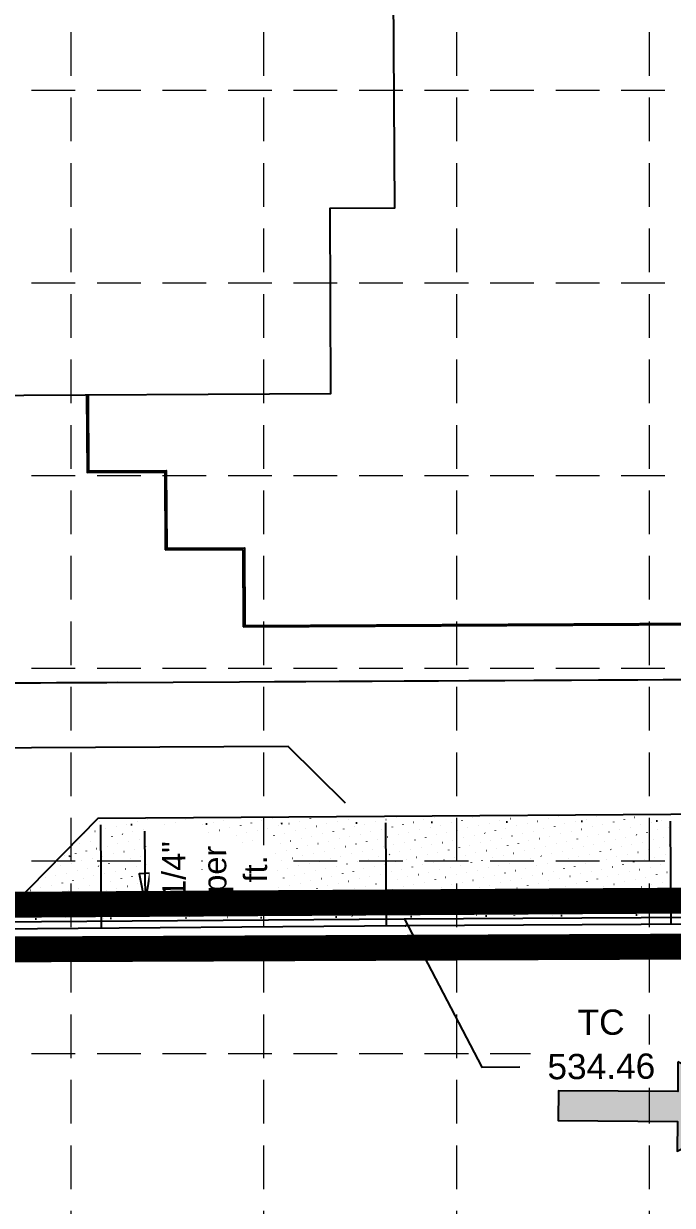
# Model space of a CAD drawing. Header units: feet. Extents: x 6046 to 7000, y 4530 to 5165.
# Drawn here: x 6668.3 to 6718.4, y 4780.6 to 4872 of the extents above; entities that cross this region are included whole.
import ezdxf
from ezdxf.enums import TextEntityAlignment as Align

# ---------------------------------------------------------------- set-up
doc = ezdxf.new("R2010")
doc.units = ezdxf.units.FT
doc.header["$LTSCALE"] = 30
doc.header["$MEASUREMENT"] = 0
for name, pattern in [('DASH', [1, 0.5, -0.5]), ('DOTS', [0.1901, 0.0001, -0.19]), ('HIDDEN', [0.375, 0.25, -0.125]), ('LEADER_LINE', [2, 1, 1])]:
    doc.linetypes.add(name, pattern=pattern)
for name, color, linetype in [('1 FLOW ARROWS', 7, 'Continuous'), ('1 LIMITS OF DISTURBANCE', 1, 'DASH'), ('1STAIR', 1, 'Continuous'), ('20070516_TOPO', 1, 'Continuous'), ('BLDG', 207, 'Continuous'), ('GRID', 254, 'HIDDEN'), ('PROPOSED_CURB', 1, 'Continuous'), ('PROPOSED_SW', 1, 'Continuous'), ('SILT FENCE', 200, 'Continuous'), ('TOPO_MAP', 1, 'Continuous')]:
    doc.layers.add(name, color=color, linetype=linetype)
doc.styles.get("Standard").update_dxf_attribs({"font": 'ARIAL.TTF'})

# ---------------------------------------------------------------- blocks, each defined once
blk = doc.blocks.new('arrow')
blk.add_lwpolyline([(-67.01, -25.36), (-59.33, -25.42), (-59.57, -56.14), (-51.89, -56.2), (-51.65, -25.48), (-43.97, -25.54), (-55.3, -2.41), (-67.01, -25.36)], close=True)
at = {"color": 254}
for points in [[(-43.97, -25.54), (-67.01, -25.36), (-55.3, -2.41), (-67.01, -25.36)], [(-59.57, -56.14), (-51.89, -56.2), (-59.33, -25.42), (-51.65, -25.48)]]:
    blk.add_solid(points, dxfattribs=at)

msp = doc.modelspace()

# ---------------------------------------------------------------- linework, layer by layer
at = {"layer": '1STAIR', "color": 7, "linetype": 'Continuous', "flags": 128}
for points in [[(6673.133, 4843.294), (6673.164, 4837.294), (6679.164, 4837.324), (6679.194, 4831.324)], [(6673.258, 4843.295), (6673.288, 4837.42), (6679.288, 4837.45), (6679.318, 4831.45), (6685.318, 4831.48), (6685.348, 4825.48), (6802.303, 4826.071)], [(6679.194, 4831.324), (6685.194, 4831.355)], [(6685.194, 4831.355), (6685.224, 4825.355)], [(6685.224, 4825.355), (6802.429, 4825.946)], [(6675.553, 4821.049), (6623.284, 4820.785)], [(6727.692, 4821.312), (6687.638, 4821.11)], [(6693.136, 4811.726), (6688.702, 4816.115), (6609.337, 4815.714)]]:
    msp.add_lwpolyline(points, dxfattribs=at)
at = {"layer": '20070516_TOPO', "color": 7, "linetype": 'Continuous'}
for p, q in [((6776.803, 4803.195), (6697.695, 4802.777)), ((6697.695, 4802.777), (6636.837, 4802.322)), ((6697.754, 4802.264), (6636.862, 4801.769)), ((6776.947, 4802.679), (6697.754, 4802.264))]:
    msp.add_line(p, q, dxfattribs=at)
for p in [(6697.695, 4802.777), (6697.754, 4802.264)]:
    msp.add_point(p, dxfattribs=at)
at = {"layer": 'BLDG', "color": 7, "linetype": 'Continuous', "flags": 128}
msp.add_lwpolyline([(6555.759, 4842.535), (6566.925, 4842.591), (6596.591, 4842.741), (6596.584, 4844.241), (6619.375, 4844.356), (6619.383, 4842.856), (6631.883, 4842.919), (6631.874, 4844.586), (6663.499, 4844.745), (6663.506, 4843.245), (6692.006, 4843.389), (6691.934, 4857.722), (6696.934, 4857.748), (6696.849, 4874.414), (6665.017, 4874.253), (6656.35, 4874.21), (6656.321, 4880.043), (6505.239, 4879.28)], dxfattribs=at)
at = {"layer": 'GRID', "color": 252, "linetype": 'HIDDEN', "lineweight": 0, "ltscale": 0.45}
for p, q in [((6671.912, 5149.778), (6671.912, 4628.519)), ((6686.803, 5149.778), (6686.803, 4628.519)), ((6701.695, 5149.778), (6701.695, 4628.519)), ((6716.586, 5149.778), (6716.586, 4628.519)), ((6061.371, 4866.844), (6984.628, 4866.844)), ((6061.371, 4851.953), (6984.628, 4851.953)), ((6061.371, 4837.062), (6984.628, 4837.062)), ((6061.371, 4822.171), (6984.628, 4822.171)), ((6061.371, 4807.279), (6984.628, 4807.279)), ((6061.371, 4792.388), (6984.628, 4792.388))]:
    msp.add_line(p, q, dxfattribs=at)
at = {"layer": 'PROPOSED_CURB', "color": 7, "linetype": 'Continuous', "flags": 128}
for points in [[(6895.454, 4804.19), (6869.967, 4803.876), (6861.815, 4811.83), (6773.405, 4811.229), (6765.428, 4803.168), (6748.447, 4803.053), (6740.412, 4811.004), (6673.998, 4810.553), (6666.069, 4802.493), (6652.274, 4802.405), (6644.296, 4810.351), (6605.265, 4810.085), (6600.273, 4815.043), (6579.92, 4814.908), (6567.13, 4801.946)], [(6674.94, 4810.517), (6674.943, 4810.513)], [(6677.869, 4810.484), (6677.872, 4810.48)], [(6680.797, 4810.452), (6680.8, 4810.448)], [(6683.726, 4810.42), (6683.729, 4810.416)], [(6684.544, 4810.603), (6684.547, 4810.599)], [(6687.473, 4810.57), (6687.476, 4810.566)], [(6690.402, 4810.538), (6690.405, 4810.534)], [(6693.33, 4810.506), (6693.333, 4810.502)], [(6694.149, 4810.689), (6694.152, 4810.685)], [(6696.259, 4810.473), (6696.262, 4810.469)], [(6697.077, 4810.656), (6697.08, 4810.652)], [(6699.188, 4810.441), (6699.191, 4810.437)], [(6700.006, 4810.624), (6700.009, 4810.62)], [(6702.116, 4810.408), (6702.119, 4810.405)], [(6702.935, 4810.592), (6702.938, 4810.588)], [(6705.863, 4810.559), (6705.866, 4810.555)], [(6706.682, 4810.742), (6706.685, 4810.738)], [(6708.792, 4810.527), (6708.795, 4810.523)], [(6709.61, 4810.71), (6709.613, 4810.706)], [(6711.721, 4810.494), (6711.724, 4810.491)], [(6712.539, 4810.677), (6712.542, 4810.674)], [(6714.649, 4810.462), (6714.652, 4810.458)], [(6715.468, 4810.645), (6715.471, 4810.641)], [(6716.286, 4810.828), (6716.289, 4810.824)], [(6717.578, 4810.43), (6717.581, 4810.426)], [(6673.777, 4809.569), (6673.78, 4809.565)], [(6674.122, 4810.334), (6674.125, 4810.33)], [(6674.209, 4810.054), (6674.264, 4802.054)], [(6674.595, 4809.752), (6674.599, 4809.748)], [(6675.414, 4809.935), (6675.417, 4809.931)], [(6676.232, 4810.118), (6676.235, 4810.114)], [(6676.706, 4809.537), (6676.709, 4809.533)], [(6677.05, 4810.301), (6677.054, 4810.297)], [(6677.599, 4809.582), (6677.645, 4803.924), (6678.047, 4806.316), (6677.197, 4806.282), (6677.645, 4803.924)], [(6677.524, 4809.72), (6677.527, 4809.716)], [(6678.342, 4809.903), (6678.346, 4809.899)], [(6679.161, 4810.086), (6679.164, 4810.082)], [(6679.634, 4809.504), (6679.638, 4809.501)], [(6679.979, 4810.269), (6679.982, 4810.265)], [(6680.453, 4809.688), (6680.456, 4809.684)], [(6681.271, 4809.871), (6681.274, 4809.867)], [(6682.089, 4810.054), (6682.093, 4810.05)], [(6682.908, 4810.237), (6682.911, 4810.233)], [(6683.381, 4809.655), (6683.385, 4809.651)], [(6684.2, 4809.838), (6684.203, 4809.834)], [(6685.018, 4810.021), (6685.021, 4810.017)], [(6685.836, 4810.204), (6685.839, 4810.2)], [(6686.31, 4809.623), (6686.313, 4809.619)], [(6686.655, 4810.387), (6686.658, 4810.383)], [(6687.128, 4809.806), (6687.132, 4809.802)], [(6687.947, 4809.989), (6687.95, 4809.985)], [(6688.765, 4810.172), (6688.768, 4810.168)], [(6689.239, 4809.59), (6689.242, 4809.587)], [(6689.583, 4810.355), (6689.586, 4810.351)], [(6690.057, 4809.773), (6690.06, 4809.77)], [(6690.875, 4809.956), (6690.879, 4809.953)], [(6691.694, 4810.14), (6691.697, 4810.136)], [(6692.167, 4809.558), (6692.171, 4809.554)], [(6692.512, 4810.323), (6692.515, 4810.319)], [(6692.986, 4809.741), (6692.989, 4809.737)], [(6693.804, 4809.924), (6693.807, 4809.92)], [(6694.622, 4810.107), (6694.625, 4810.103)], [(6695.096, 4809.526), (6695.099, 4809.522)], [(6695.441, 4810.29), (6695.444, 4810.286)], [(6695.914, 4809.709), (6695.918, 4809.705)], [(6696.209, 4810.204), (6696.263, 4802.204)], [(6696.733, 4809.892), (6696.736, 4809.888)], [(6697.551, 4810.075), (6697.554, 4810.071)], [(6698.025, 4809.493), (6698.028, 4809.489)], [(6698.369, 4810.258), (6698.372, 4810.254)], [(6698.843, 4809.676), (6698.846, 4809.673)], [(6699.661, 4809.859), (6699.665, 4809.856)], [(6700.48, 4810.042), (6700.483, 4810.039)], [(6701.298, 4810.225), (6701.301, 4810.222)], [(6701.772, 4809.644), (6701.775, 4809.64)], [(6702.59, 4809.827), (6702.593, 4809.823)], [(6703.408, 4810.01), (6703.411, 4810.006)], [(6704.227, 4810.193), (6704.23, 4810.189)], [(6704.7, 4809.612), (6704.704, 4809.608)], [(6705.045, 4810.376), (6705.048, 4810.372)], [(6705.519, 4809.795), (6705.522, 4809.791)], [(6706.337, 4809.978), (6706.34, 4809.974)], [(6707.155, 4810.161), (6707.158, 4810.157)], [(6707.629, 4809.579), (6707.632, 4809.575)], [(6707.974, 4810.344), (6707.977, 4810.34)], [(6708.447, 4809.762), (6708.451, 4809.758)], [(6709.266, 4809.945), (6709.269, 4809.941)], [(6710.084, 4810.128), (6710.087, 4810.124)], [(6710.558, 4809.547), (6710.561, 4809.543)], [(6710.902, 4810.311), (6710.905, 4810.308)], [(6711.376, 4809.73), (6711.379, 4809.726)], [(6712.194, 4809.913), (6712.197, 4809.909)], [(6713.013, 4810.096), (6713.016, 4810.092)], [(6713.486, 4809.515), (6713.49, 4809.511)], [(6713.831, 4810.279), (6713.834, 4810.275)], [(6714.305, 4809.698), (6714.308, 4809.694)], [(6715.123, 4809.881), (6715.126, 4809.877)], [(6715.941, 4810.064), (6715.944, 4810.06)], [(6716.76, 4810.247), (6716.763, 4810.243)], [(6717.233, 4809.665), (6717.237, 4809.661)], [(6718.052, 4809.848), (6718.055, 4809.844)], [(6718.208, 4810.353), (6718.263, 4802.353)], [(6672.614, 4808.622), (6672.617, 4808.618)], [(6672.959, 4809.386), (6672.962, 4809.382)], [(6673.433, 4808.805), (6673.436, 4808.801)], [(6674.251, 4808.988), (6674.254, 4808.984)], [(6675.069, 4809.171), (6675.072, 4809.167)], [(6675.543, 4808.589), (6675.546, 4808.585)], [(6675.887, 4809.354), (6675.891, 4809.35)], [(6676.361, 4808.772), (6676.364, 4808.769)], [(6677.18, 4808.955), (6677.183, 4808.952)], [(6677.998, 4809.138), (6678.001, 4809.135)], [(6678.816, 4809.321), (6678.819, 4809.318)], [(6679.29, 4808.74), (6679.293, 4808.736)], [(6680.108, 4808.923), (6680.111, 4808.919)], [(6680.926, 4809.106), (6680.93, 4809.102)], [(6681.745, 4809.289), (6681.748, 4809.285)], [(6682.219, 4808.708), (6682.222, 4808.704)], [(6682.563, 4809.472), (6682.566, 4809.468)], [(6683.037, 4808.891), (6683.04, 4808.887)], [(6683.855, 4809.074), (6683.858, 4809.07)], [(6684.673, 4809.257), (6684.677, 4809.253)], [(6685.147, 4808.675), (6685.15, 4808.671)], [(6685.492, 4809.44), (6685.495, 4809.436)], [(6685.966, 4808.858), (6685.969, 4808.854)], [(6686.784, 4809.041), (6686.787, 4809.037)], [(6687.602, 4809.224), (6687.605, 4809.221)], [(6688.076, 4808.643), (6688.079, 4808.639)], [(6688.42, 4809.407), (6688.424, 4809.404)], [(6688.894, 4808.826), (6688.897, 4808.822)], [(6689.712, 4809.009), (6689.716, 4809.005)], [(6690.531, 4809.192), (6690.534, 4809.188)], [(6691.005, 4808.611), (6691.008, 4808.607)], [(6691.349, 4809.375), (6691.352, 4809.371)], [(6691.823, 4808.794), (6691.826, 4808.79)], [(6692.641, 4808.977), (6692.644, 4808.973)], [(6693.459, 4809.16), (6693.463, 4809.156)], [(6693.933, 4808.578), (6693.936, 4808.574)], [(6694.278, 4809.343), (6694.281, 4809.339)], [(6694.752, 4808.761), (6694.755, 4808.757)], [(6695.57, 4808.944), (6695.573, 4808.94)], [(6696.388, 4809.127), (6696.391, 4809.123)], [(6697.206, 4809.31), (6697.21, 4809.306)], [(6697.68, 4808.729), (6697.683, 4808.725)], [(6698.498, 4808.912), (6698.502, 4808.908)], [(6699.317, 4809.095), (6699.32, 4809.091)], [(6700.135, 4809.278), (6700.138, 4809.274)], [(6700.609, 4808.697), (6700.612, 4808.693)], [(6700.953, 4809.461), (6700.957, 4809.457)], [(6701.427, 4808.88), (6701.43, 4808.876)], [(6702.245, 4809.063), (6702.249, 4809.059)], [(6703.064, 4809.246), (6703.067, 4809.242)], [(6703.538, 4808.664), (6703.541, 4808.66)], [(6703.882, 4809.429), (6703.885, 4809.425)], [(6704.356, 4808.847), (6704.359, 4808.843)], [(6705.174, 4809.03), (6705.177, 4809.026)], [(6705.992, 4809.213), (6705.996, 4809.209)], [(6706.466, 4808.632), (6706.469, 4808.628)], [(6706.811, 4809.396), (6706.814, 4809.392)], [(6707.284, 4808.815), (6707.288, 4808.811)], [(6708.103, 4808.998), (6708.106, 4808.994)], [(6708.921, 4809.181), (6708.924, 4809.177)], [(6709.395, 4808.599), (6709.398, 4808.596)], [(6709.739, 4809.364), (6709.743, 4809.36)], [(6710.213, 4808.782), (6710.216, 4808.779)], [(6711.031, 4808.966), (6711.035, 4808.962)], [(6711.85, 4809.149), (6711.853, 4809.145)], [(6712.668, 4809.332), (6712.671, 4809.328)], [(6713.142, 4808.75), (6713.145, 4808.746)], [(6713.96, 4808.933), (6713.963, 4808.929)], [(6714.778, 4809.116), (6714.782, 4809.112)], [(6715.597, 4809.299), (6715.6, 4809.295)], [(6716.07, 4808.718), (6716.074, 4808.714)], [(6716.415, 4809.482), (6716.418, 4809.478)], [(6716.889, 4808.901), (6716.892, 4808.897)], [(6717.707, 4809.084), (6717.71, 4809.08)], [(6671.451, 4807.674), (6671.455, 4807.67)], [(6672.27, 4807.857), (6672.273, 4807.853)], [(6673.088, 4808.04), (6673.091, 4808.036)], [(6673.906, 4808.223), (6673.909, 4808.219)], [(6674.725, 4808.406), (6674.728, 4808.402)], [(6675.198, 4807.825), (6675.202, 4807.821)], [(6676.017, 4808.008), (6676.02, 4808.004)], [(6676.835, 4808.191), (6676.838, 4808.187)], [(6677.653, 4808.374), (6677.656, 4808.37)], [(6678.127, 4807.793), (6678.13, 4807.789)], [(6678.472, 4808.557), (6678.475, 4808.553)], [(6678.945, 4807.976), (6678.948, 4807.972)], [(6679.764, 4808.159), (6679.767, 4808.155)], [(6680.582, 4808.342), (6680.585, 4808.338)], [(6681.056, 4807.76), (6681.059, 4807.756)], [(6681.4, 4808.525), (6681.403, 4808.521)], [(6681.874, 4807.943), (6681.877, 4807.939)], [(6682.692, 4808.126), (6682.695, 4808.122)], [(6683.511, 4808.309), (6683.514, 4808.305)], [(6683.984, 4807.728), (6683.987, 4807.724)], [(6684.329, 4808.492), (6684.332, 4808.488)], [(6684.803, 4807.911), (6684.806, 4807.907)], [(6685.621, 4808.094), (6685.624, 4808.09)], [(6686.439, 4808.277), (6686.442, 4808.273)], [(6686.913, 4807.695), (6686.916, 4807.692)], [(6687.258, 4808.46), (6687.261, 4808.456)], [(6687.731, 4807.878), (6687.734, 4807.875)], [(6688.55, 4808.062), (6688.553, 4808.058)], [(6689.368, 4808.245), (6689.371, 4808.241)], [(6689.842, 4807.663), (6689.845, 4807.659)], [(6690.186, 4808.428), (6690.189, 4808.424)], [(6690.66, 4807.846), (6690.663, 4807.842)], [(6691.478, 4808.029), (6691.481, 4808.025)], [(6692.297, 4808.212), (6692.3, 4808.208)], [(6693.115, 4808.395), (6693.118, 4808.391)], [(6693.589, 4807.814), (6693.592, 4807.81)], [(6694.407, 4807.997), (6694.41, 4807.993)], [(6695.225, 4808.18), (6695.228, 4808.176)], [(6696.044, 4808.363), (6696.047, 4808.359)], [(6696.517, 4807.781), (6696.52, 4807.778)], [(6696.862, 4808.546), (6696.865, 4808.542)], [(6697.336, 4807.964), (6697.339, 4807.961)], [(6698.154, 4808.147), (6698.157, 4808.144)], [(6698.972, 4808.33), (6698.975, 4808.327)], [(6699.446, 4807.749), (6699.449, 4807.745)], [(6699.791, 4808.514), (6699.794, 4808.51)], [(6700.264, 4807.932), (6700.267, 4807.928)], [(6701.083, 4808.115), (6701.086, 4808.111)], [(6701.901, 4808.298), (6701.904, 4808.294)], [(6702.375, 4807.717), (6702.378, 4807.713)], [(6702.719, 4808.481), (6702.722, 4808.477)], [(6703.193, 4807.9), (6703.196, 4807.896)], [(6704.011, 4808.083), (6704.014, 4808.079)], [(6704.83, 4808.266), (6704.833, 4808.262)], [(6705.303, 4807.684), (6705.306, 4807.68)], [(6705.648, 4808.449), (6705.651, 4808.445)], [(6706.122, 4807.867), (6706.125, 4807.863)], [(6706.94, 4808.05), (6706.943, 4808.047)], [(6707.758, 4808.233), (6707.761, 4808.23)], [(6708.577, 4808.416), (6708.58, 4808.413)], [(6709.05, 4807.835), (6709.053, 4807.831)], [(6709.869, 4808.018), (6709.872, 4808.014)], [(6710.687, 4808.201), (6710.69, 4808.197)], [(6711.505, 4808.384), (6711.508, 4808.38)], [(6711.979, 4807.803), (6711.982, 4807.799)], [(6712.324, 4808.567), (6712.327, 4808.563)], [(6712.797, 4807.986), (6712.8, 4807.982)], [(6713.616, 4808.169), (6713.619, 4808.165)], [(6714.434, 4808.352), (6714.437, 4808.348)], [(6714.908, 4807.77), (6714.911, 4807.766)], [(6715.252, 4808.535), (6715.255, 4808.531)], [(6715.726, 4807.953), (6715.729, 4807.949)], [(6716.544, 4808.136), (6716.547, 4808.132)], [(6717.363, 4808.319), (6717.366, 4808.315)], [(6717.836, 4807.738), (6717.839, 4807.734)], [(6718.181, 4808.502), (6718.184, 4808.498)], [(6671.107, 4806.91), (6671.11, 4806.906)], [(6671.925, 4807.093), (6671.928, 4807.089)], [(6672.743, 4807.276), (6672.747, 4807.272)], [(6673.562, 4807.459), (6673.565, 4807.455)], [(6674.035, 4806.877), (6674.039, 4806.874)], [(6674.38, 4807.642), (6674.383, 4807.638)], [(6674.854, 4807.06), (6674.857, 4807.057)], [(6675.672, 4807.243), (6675.675, 4807.24)], [(6676.49, 4807.426), (6676.494, 4807.423)], [(6676.964, 4806.845), (6676.967, 4806.841)], [(6677.309, 4807.61), (6677.312, 4807.606)], [(6677.782, 4807.028), (6677.786, 4807.024)], [(6678.601, 4807.211), (6678.604, 4807.207)], [(6679.419, 4807.394), (6679.422, 4807.39)], [(6679.893, 4806.813), (6679.896, 4806.809)], [(6680.237, 4807.577), (6680.241, 4807.573)], [(6680.711, 4806.996), (6680.714, 4806.992)], [(6681.529, 4807.179), (6681.533, 4807.175)], [(6682.348, 4807.362), (6682.351, 4807.358)], [(6682.821, 4806.78), (6682.825, 4806.776)], [(6683.166, 4807.545), (6683.169, 4807.541)], [(6683.64, 4806.963), (6683.643, 4806.959)], [(6684.458, 4807.146), (6684.461, 4807.143)], [(6685.276, 4807.329), (6685.28, 4807.326)], [(6685.75, 4806.748), (6685.753, 4806.744)], [(6686.095, 4807.512), (6686.098, 4807.509)], [(6686.568, 4806.931), (6686.572, 4806.927)], [(6687.387, 4807.114), (6687.39, 4807.11)], [(6688.205, 4807.297), (6688.208, 4807.293)], [(6689.023, 4807.48), (6689.027, 4807.476)], [(6689.497, 4806.899), (6689.5, 4806.895)], [(6690.315, 4807.082), (6690.319, 4807.078)], [(6691.134, 4807.265), (6691.137, 4807.261)], [(6691.952, 4807.448), (6691.955, 4807.444)], [(6692.426, 4806.866), (6692.429, 4806.862)], [(6692.77, 4807.631), (6692.773, 4807.627)], [(6693.244, 4807.049), (6693.247, 4807.045)], [(6694.062, 4807.232), (6694.066, 4807.228)], [(6694.881, 4807.415), (6694.884, 4807.411)], [(6695.354, 4806.834), (6695.358, 4806.83)], [(6695.699, 4807.598), (6695.702, 4807.595)], [(6696.173, 4807.017), (6696.176, 4807.013)], [(6696.991, 4807.2), (6696.994, 4807.196)], [(6697.809, 4807.383), (6697.813, 4807.379)], [(6698.283, 4806.802), (6698.286, 4806.798)], [(6698.628, 4807.566), (6698.631, 4807.562)], [(6699.101, 4806.985), (6699.105, 4806.981)], [(6699.92, 4807.168), (6699.923, 4807.164)], [(6700.738, 4807.351), (6700.741, 4807.347)], [(6701.212, 4806.769), (6701.215, 4806.765)], [(6701.556, 4807.534), (6701.559, 4807.53)], [(6702.03, 4806.952), (6702.033, 4806.948)], [(6702.848, 4807.135), (6702.852, 4807.131)], [(6703.667, 4807.318), (6703.67, 4807.314)], [(6704.485, 4807.501), (6704.488, 4807.497)], [(6704.959, 4806.92), (6704.962, 4806.916)], [(6705.777, 4807.103), (6705.78, 4807.099)], [(6706.595, 4807.286), (6706.599, 4807.282)], [(6707.414, 4807.469), (6707.417, 4807.465)], [(6707.887, 4806.888), (6707.891, 4806.884)], [(6708.232, 4807.652), (6708.235, 4807.648)], [(6708.706, 4807.071), (6708.709, 4807.067)], [(6709.524, 4807.254), (6709.527, 4807.25)], [(6710.342, 4807.437), (6710.345, 4807.433)], [(6710.816, 4806.855), (6710.819, 4806.851)], [(6711.161, 4807.62), (6711.164, 4807.616)], [(6711.634, 4807.038), (6711.638, 4807.034)], [(6712.453, 4807.221), (6712.456, 4807.217)], [(6713.271, 4807.404), (6713.274, 4807.4)], [(6713.745, 4806.823), (6713.748, 4806.819)], [(6714.089, 4807.587), (6714.092, 4807.583)], [(6714.563, 4807.006), (6714.566, 4807.002)], [(6715.381, 4807.189), (6715.385, 4807.185)], [(6716.2, 4807.372), (6716.203, 4807.368)], [(6716.673, 4806.79), (6716.677, 4806.787)], [(6717.018, 4807.555), (6717.021, 4807.551)], [(6717.492, 4806.973), (6717.495, 4806.97)], [(6718.31, 4807.156), (6718.313, 4807.153)], [(6669.944, 4805.962), (6669.947, 4805.958)], [(6670.288, 4806.727), (6670.292, 4806.723)], [(6670.762, 4806.145), (6670.765, 4806.141)], [(6671.581, 4806.328), (6671.584, 4806.324)], [(6672.399, 4806.511), (6672.402, 4806.507)], [(6672.873, 4805.93), (6672.876, 4805.926)], [(6673.217, 4806.694), (6673.22, 4806.691)], [(6673.691, 4806.113), (6673.694, 4806.109)], [(6674.509, 4806.296), (6674.512, 4806.292)], [(6675.328, 4806.479), (6675.331, 4806.475)], [(6675.801, 4805.898), (6675.804, 4805.894)], [(6676.146, 4806.662), (6676.149, 4806.658)], [(6676.62, 4806.081), (6676.623, 4806.077)], [(6677.438, 4806.264), (6677.441, 4806.26)], [(6678.256, 4806.447), (6678.259, 4806.443)], [(6678.73, 4805.865), (6678.733, 4805.861)], [(6679.074, 4806.63), (6679.078, 4806.626)], [(6679.548, 4806.048), (6679.551, 4806.044)], [(6680.367, 4806.231), (6680.37, 4806.227)], [(6681.185, 4806.414), (6681.188, 4806.41)], [(6681.659, 4805.833), (6681.662, 4805.829)], [(6682.003, 4806.597), (6682.006, 4806.593)], [(6682.477, 4806.016), (6682.48, 4806.012)], [(6683.295, 4806.199), (6683.298, 4806.195)], [(6684.114, 4806.382), (6684.117, 4806.378)], [(6684.932, 4806.565), (6684.935, 4806.561)], [(6685.406, 4805.984), (6685.409, 4805.98)], [(6686.224, 4806.167), (6686.227, 4806.163)], [(6687.042, 4806.35), (6687.045, 4806.346)], [(6687.86, 4806.533), (6687.864, 4806.529)], [(6688.334, 4805.951), (6688.337, 4805.947)], [(6688.679, 4806.716), (6688.682, 4806.712)], [(6689.153, 4806.134), (6689.156, 4806.13)], [(6689.971, 4806.317), (6689.974, 4806.313)], [(6690.789, 4806.5), (6690.792, 4806.496)], [(6691.263, 4805.919), (6691.266, 4805.915)], [(6691.607, 4806.683), (6691.611, 4806.679)], [(6692.081, 4806.102), (6692.084, 4806.098)], [(6692.9, 4806.285), (6692.903, 4806.281)], [(6693.718, 4806.468), (6693.721, 4806.464)], [(6694.192, 4805.886), (6694.195, 4805.883)], [(6694.536, 4806.651), (6694.539, 4806.647)], [(6695.01, 4806.069), (6695.013, 4806.066)], [(6695.828, 4806.252), (6695.831, 4806.249)], [(6696.646, 4806.436), (6696.65, 4806.432)], [(6697.12, 4805.854), (6697.123, 4805.85)], [(6697.465, 4806.619), (6697.468, 4806.615)], [(6697.939, 4806.037), (6697.942, 4806.033)], [(6698.757, 4806.22), (6698.76, 4806.216)], [(6699.575, 4806.403), (6699.578, 4806.399)], [(6700.393, 4806.586), (6700.397, 4806.582)], [(6700.867, 4806.005), (6700.87, 4806.001)], [(6701.686, 4806.188), (6701.689, 4806.184)], [(6702.504, 4806.371), (6702.507, 4806.367)], [(6703.322, 4806.554), (6703.325, 4806.55)], [(6703.796, 4805.972), (6703.799, 4805.969)], [(6704.14, 4806.737), (6704.144, 4806.733)], [(6704.614, 4806.155), (6704.617, 4806.152)], [(6705.432, 4806.338), (6705.436, 4806.335)], [(6706.251, 4806.521), (6706.254, 4806.518)], [(6706.725, 4805.94), (6706.728, 4805.936)], [(6707.069, 4806.704), (6707.072, 4806.701)], [(6707.543, 4806.123), (6707.546, 4806.119)], [(6708.361, 4806.306), (6708.364, 4806.302)], [(6709.179, 4806.489), (6709.183, 4806.485)], [(6709.653, 4805.908), (6709.656, 4805.904)], [(6709.998, 4806.672), (6710.001, 4806.668)], [(6710.471, 4806.091), (6710.475, 4806.087)], [(6711.29, 4806.274), (6711.293, 4806.27)], [(6712.108, 4806.457), (6712.111, 4806.453)], [(6712.582, 4805.875), (6712.585, 4805.871)], [(6712.926, 4806.64), (6712.93, 4806.636)], [(6713.4, 4806.058), (6713.403, 4806.054)], [(6714.218, 4806.241), (6714.222, 4806.237)], [(6715.037, 4806.424), (6715.04, 4806.42)], [(6715.511, 4805.843), (6715.514, 4805.839)], [(6715.855, 4806.607), (6715.858, 4806.604)], [(6716.329, 4806.026), (6716.332, 4806.022)], [(6717.147, 4806.209), (6717.15, 4806.205)], [(6717.965, 4806.392), (6717.969, 4806.388)], [(6668.781, 4805.015), (6668.784, 4805.011)], [(6669.599, 4805.198), (6669.603, 4805.194)], [(6670.418, 4805.381), (6670.421, 4805.377)], [(6671.236, 4805.564), (6671.239, 4805.56)], [(6671.71, 4804.982), (6671.713, 4804.979)], [(6672.054, 4805.747), (6672.057, 4805.743)], [(6672.528, 4805.165), (6672.531, 4805.162)], [(6673.346, 4805.348), (6673.35, 4805.345)], [(6674.165, 4805.532), (6674.168, 4805.528)], [(6674.638, 4804.95), (6674.642, 4804.946)], [(6674.983, 4805.715), (6674.986, 4805.711)], [(6675.457, 4805.133), (6675.46, 4805.129)], [(6676.275, 4805.316), (6676.278, 4805.312)], [(6677.093, 4805.499), (6677.096, 4805.495)], [(6677.912, 4805.682), (6677.915, 4805.678)], [(6678.385, 4805.101), (6678.389, 4805.097)], [(6679.204, 4805.284), (6679.207, 4805.28)], [(6680.022, 4805.467), (6680.025, 4805.463)], [(6680.84, 4805.65), (6680.843, 4805.646)], [(6681.314, 4805.068), (6681.317, 4805.065)], [(6682.132, 4805.251), (6682.135, 4805.248)], [(6682.951, 4805.434), (6682.954, 4805.431)], [(6683.769, 4805.617), (6683.772, 4805.614)], [(6684.243, 4805.036), (6684.246, 4805.032)], [(6684.587, 4805.8), (6684.59, 4805.797)], [(6685.061, 4805.219), (6685.064, 4805.215)], [(6685.879, 4805.402), (6685.882, 4805.398)], [(6686.698, 4805.585), (6686.701, 4805.581)], [(6687.171, 4805.004), (6687.175, 4805)], [(6687.516, 4805.768), (6687.519, 4805.764)], [(6687.99, 4805.187), (6687.993, 4805.183)], [(6688.808, 4805.37), (6688.811, 4805.366)], [(6689.626, 4805.553), (6689.629, 4805.549)], [(6690.1, 4804.971), (6690.103, 4804.967)], [(6690.445, 4805.736), (6690.448, 4805.732)], [(6690.918, 4805.154), (6690.921, 4805.15)], [(6691.737, 4805.337), (6691.74, 4805.333)], [(6692.555, 4805.52), (6692.558, 4805.517)], [(6693.029, 4804.939), (6693.032, 4804.935)], [(6693.373, 4805.703), (6693.376, 4805.7)], [(6693.847, 4805.122), (6693.85, 4805.118)], [(6694.665, 4805.305), (6694.668, 4805.301)], [(6695.484, 4805.488), (6695.487, 4805.484)], [(6696.302, 4805.671), (6696.305, 4805.667)], [(6696.776, 4805.09), (6696.779, 4805.086)], [(6697.594, 4805.273), (6697.597, 4805.269)], [(6698.412, 4805.456), (6698.415, 4805.452)], [(6699.231, 4805.639), (6699.234, 4805.635)], [(6699.704, 4805.057), (6699.707, 4805.053)], [(6700.049, 4805.822), (6700.052, 4805.818)], [(6700.523, 4805.24), (6700.526, 4805.236)], [(6701.341, 4805.423), (6701.344, 4805.419)], [(6702.159, 4805.606), (6702.162, 4805.602)], [(6702.633, 4805.025), (6702.636, 4805.021)], [(6702.978, 4805.789), (6702.981, 4805.785)], [(6703.451, 4805.208), (6703.454, 4805.204)], [(6704.27, 4805.391), (6704.273, 4805.387)], [(6705.088, 4805.574), (6705.091, 4805.57)], [(6705.562, 4804.993), (6705.565, 4804.989)], [(6705.906, 4805.757), (6705.909, 4805.753)], [(6706.38, 4805.176), (6706.383, 4805.172)], [(6707.198, 4805.359), (6707.201, 4805.355)], [(6708.017, 4805.542), (6708.02, 4805.538)], [(6708.49, 4804.96), (6708.493, 4804.956)], [(6708.835, 4805.725), (6708.838, 4805.721)], [(6709.309, 4805.143), (6709.312, 4805.139)], [(6710.127, 4805.326), (6710.13, 4805.322)], [(6710.945, 4805.509), (6710.948, 4805.505)], [(6711.419, 4804.928), (6711.422, 4804.924)], [(6711.764, 4805.692), (6711.767, 4805.688)], [(6712.237, 4805.111), (6712.24, 4805.107)], [(6713.056, 4805.294), (6713.059, 4805.29)], [(6713.874, 4805.477), (6713.877, 4805.473)], [(6714.692, 4805.66), (6714.695, 4805.656)], [(6715.166, 4805.078), (6715.169, 4805.075)], [(6715.984, 4805.262), (6715.987, 4805.258)], [(6716.803, 4805.445), (6716.806, 4805.441)], [(6717.621, 4805.628), (6717.624, 4805.624)], [(6718.095, 4805.046), (6718.098, 4805.042)], [(6668.436, 4804.25), (6668.44, 4804.246)], [(6669.255, 4804.433), (6669.258, 4804.429)], [(6670.073, 4804.616), (6670.076, 4804.613)], [(6670.547, 4804.035), (6670.55, 4804.031)], [(6670.891, 4804.799), (6670.895, 4804.796)], [(6671.365, 4804.218), (6671.368, 4804.214)], [(6672.183, 4804.401), (6672.187, 4804.397)], [(6673.002, 4804.584), (6673.005, 4804.58)], [(6673.82, 4804.767), (6673.823, 4804.763)], [(6674.294, 4804.186), (6674.297, 4804.182)], [(6675.112, 4804.369), (6675.115, 4804.365)], [(6675.93, 4804.552), (6675.934, 4804.548)], [(6676.749, 4804.735), (6676.752, 4804.731)], [(6677.222, 4804.153), (6677.226, 4804.149)], [(6677.567, 4804.918), (6677.57, 4804.914)], [(6678.041, 4804.336), (6678.044, 4804.332)], [(6678.859, 4804.519), (6678.862, 4804.515)], [(6679.677, 4804.702), (6679.681, 4804.698)], [(6680.151, 4804.121), (6680.154, 4804.117)], [(6680.496, 4804.885), (6680.499, 4804.881)], [(6680.969, 4804.304), (6680.973, 4804.3)], [(6681.788, 4804.487), (6681.791, 4804.483)], [(6682.606, 4804.67), (6682.609, 4804.666)], [(6683.08, 4804.089), (6683.083, 4804.085)], [(6683.424, 4804.853), (6683.428, 4804.849)], [(6683.898, 4804.272), (6683.901, 4804.268)], [(6684.716, 4804.455), (6684.72, 4804.451)], [(6685.535, 4804.638), (6685.538, 4804.634)], [(6686.008, 4804.056), (6686.012, 4804.052)], [(6686.353, 4804.821), (6686.356, 4804.817)], [(6686.827, 4804.239), (6686.83, 4804.235)], [(6687.645, 4804.422), (6687.648, 4804.418)], [(6688.463, 4804.605), (6688.467, 4804.601)], [(6688.937, 4804.024), (6688.94, 4804.02)], [(6689.282, 4804.788), (6689.285, 4804.784)], [(6689.755, 4804.207), (6689.759, 4804.203)], [(6690.574, 4804.39), (6690.577, 4804.386)], [(6691.392, 4804.573), (6691.395, 4804.569)], [(6692.21, 4804.756), (6692.214, 4804.752)], [(6692.684, 4804.174), (6692.687, 4804.171)], [(6693.502, 4804.358), (6693.506, 4804.354)], [(6694.321, 4804.541), (6694.324, 4804.537)], [(6695.139, 4804.724), (6695.142, 4804.72)], [(6695.613, 4804.142), (6695.616, 4804.138)], [(6695.957, 4804.907), (6695.961, 4804.903)], [(6696.431, 4804.325), (6696.434, 4804.321)], [(6697.249, 4804.508), (6697.253, 4804.504)], [(6698.068, 4804.691), (6698.071, 4804.687)], [(6698.541, 4804.11), (6698.545, 4804.106)], [(6698.886, 4804.874), (6698.889, 4804.87)], [(6699.36, 4804.293), (6699.363, 4804.289)], [(6700.178, 4804.476), (6700.181, 4804.472)], [(6700.996, 4804.659), (6701, 4804.655)], [(6701.47, 4804.077), (6701.473, 4804.074)], [(6701.815, 4804.842), (6701.818, 4804.838)], [(6702.288, 4804.26), (6702.292, 4804.257)], [(6703.107, 4804.443), (6703.11, 4804.44)], [(6703.925, 4804.626), (6703.928, 4804.623)], [(6704.399, 4804.045), (6704.402, 4804.041)], [(6704.743, 4804.81), (6704.747, 4804.806)], [(6705.217, 4804.228), (6705.22, 4804.224)], [(6706.035, 4804.411), (6706.039, 4804.407)], [(6706.854, 4804.594), (6706.857, 4804.59)], [(6707.327, 4804.013), (6707.331, 4804.009)], [(6707.672, 4804.777), (6707.675, 4804.773)], [(6708.146, 4804.196), (6708.149, 4804.192)], [(6708.964, 4804.379), (6708.967, 4804.375)], [(6709.782, 4804.562), (6709.786, 4804.558)], [(6710.601, 4804.745), (6710.604, 4804.741)], [(6711.074, 4804.163), (6711.078, 4804.159)], [(6711.893, 4804.346), (6711.896, 4804.342)], [(6712.711, 4804.529), (6712.714, 4804.526)], [(6713.529, 4804.712), (6713.533, 4804.709)], [(6714.003, 4804.131), (6714.006, 4804.127)], [(6714.348, 4804.895), (6714.351, 4804.892)], [(6714.821, 4804.314), (6714.825, 4804.31)], [(6715.64, 4804.497), (6715.643, 4804.493)], [(6716.458, 4804.68), (6716.461, 4804.676)], [(6716.932, 4804.099), (6716.935, 4804.095)], [(6717.276, 4804.863), (6717.279, 4804.859)], [(6717.75, 4804.282), (6717.753, 4804.278)], [(6668.91, 4803.669), (6668.913, 4803.665)], [(6669.729, 4803.852), (6669.732, 4803.848)], [(6670.202, 4803.271), (6670.205, 4803.267)], [(6671.021, 4803.454), (6671.024, 4803.45)], [(6671.839, 4803.637), (6671.842, 4803.633)], [(6672.657, 4803.82), (6672.66, 4803.816)], [(6673.131, 4803.238), (6673.134, 4803.234)], [(6673.476, 4804.003), (6673.479, 4803.999)], [(6673.949, 4803.421), (6673.952, 4803.417)], [(6674.768, 4803.604), (6674.771, 4803.6)], [(6675.586, 4803.787), (6675.589, 4803.783)], [(6676.06, 4803.206), (6676.063, 4803.202)], [(6676.404, 4803.97), (6676.407, 4803.966)], [(6676.878, 4803.389), (6676.881, 4803.385)], [(6677.696, 4803.572), (6677.699, 4803.568)], [(6678.515, 4803.755), (6678.518, 4803.751)], [(6678.988, 4803.173), (6678.991, 4803.17)], [(6679.333, 4803.938), (6679.336, 4803.934)], [(6679.807, 4803.356), (6679.81, 4803.353)], [(6680.625, 4803.539), (6680.628, 4803.536)], [(6681.443, 4803.722), (6681.446, 4803.719)], [(6681.917, 4803.141), (6681.92, 4803.137)], [(6682.262, 4803.906), (6682.265, 4803.902)], [(6682.735, 4803.324), (6682.738, 4803.32)], [(6683.554, 4803.507), (6683.557, 4803.503)], [(6684.372, 4803.69), (6684.375, 4803.686)], [(6684.846, 4803.109), (6684.849, 4803.105)], [(6685.19, 4803.873), (6685.193, 4803.869)], [(6685.664, 4803.292), (6685.667, 4803.288)], [(6686.482, 4803.475), (6686.485, 4803.471)], [(6687.301, 4803.658), (6687.304, 4803.654)], [(6688.119, 4803.841), (6688.122, 4803.837)], [(6688.593, 4803.259), (6688.596, 4803.255)], [(6689.411, 4803.442), (6689.414, 4803.439)], [(6690.229, 4803.625), (6690.232, 4803.622)], [(6691.048, 4803.808), (6691.051, 4803.805)], [(6691.521, 4803.227), (6691.524, 4803.223)], [(6691.866, 4803.991), (6691.869, 4803.988)], [(6692.34, 4803.41), (6692.343, 4803.406)], [(6693.158, 4803.593), (6693.161, 4803.589)], [(6693.976, 4803.776), (6693.979, 4803.772)], [(6694.45, 4803.195), (6694.453, 4803.191)], [(6694.794, 4803.959), (6694.798, 4803.955)], [(6695.268, 4803.378), (6695.271, 4803.374)], [(6696.087, 4803.561), (6696.09, 4803.557)], [(6696.905, 4803.744), (6696.908, 4803.74)], [(6697.379, 4803.162), (6697.382, 4803.158)], [(6697.723, 4803.927), (6697.726, 4803.923)], [(6698.197, 4803.345), (6698.2, 4803.341)], [(6699.015, 4803.528), (6699.018, 4803.524)], [(6699.834, 4803.711), (6699.837, 4803.707)], [(6700.307, 4803.13), (6700.31, 4803.126)], [(6700.652, 4803.894), (6700.655, 4803.891)], [(6701.126, 4803.313), (6701.129, 4803.309)], [(6701.944, 4803.496), (6701.947, 4803.492)], [(6702.762, 4803.679), (6702.765, 4803.675)], [(6703.236, 4803.098), (6703.239, 4803.094)], [(6703.58, 4803.862), (6703.584, 4803.858)], [(6704.054, 4803.281), (6704.057, 4803.277)], [(6704.873, 4803.464), (6704.876, 4803.46)], [(6705.691, 4803.647), (6705.694, 4803.643)], [(6706.509, 4803.83), (6706.512, 4803.826)], [(6706.983, 4803.248), (6706.986, 4803.244)], [(6707.801, 4803.431), (6707.804, 4803.427)], [(6708.619, 4803.614), (6708.623, 4803.61)], [(6709.438, 4803.797), (6709.441, 4803.793)], [(6709.912, 4803.216), (6709.915, 4803.212)], [(6710.256, 4803.98), (6710.259, 4803.976)], [(6710.73, 4803.399), (6710.733, 4803.395)], [(6711.548, 4803.582), (6711.551, 4803.578)], [(6712.366, 4803.765), (6712.37, 4803.761)], [(6712.84, 4803.184), (6712.843, 4803.18)], [(6713.185, 4803.948), (6713.188, 4803.944)], [(6713.659, 4803.367), (6713.662, 4803.363)], [(6714.477, 4803.55), (6714.48, 4803.546)], [(6715.295, 4803.733), (6715.298, 4803.729)], [(6715.769, 4803.151), (6715.772, 4803.147)], [(6716.113, 4803.916), (6716.117, 4803.912)], [(6716.587, 4803.334), (6716.59, 4803.33)], [(6717.405, 4803.517), (6717.409, 4803.513)], [(6718.224, 4803.7), (6718.227, 4803.696)], [(6668.566, 4802.904), (6668.569, 4802.901)], [(6669.384, 4803.087), (6669.387, 4803.084)], [(6671.494, 4802.872), (6671.498, 4802.868)], [(6672.313, 4803.055), (6672.316, 4803.051)], [(6674.423, 4802.84), (6674.426, 4802.836)], [(6675.241, 4803.023), (6675.244, 4803.019)], [(6678.17, 4802.99), (6678.173, 4802.987)], [(6681.099, 4802.958), (6681.102, 4802.954)], [(6684.027, 4802.926), (6684.03, 4802.922)], [(6686.956, 4802.893), (6686.959, 4802.889)], [(6687.774, 4803.076), (6687.777, 4803.072)], [(6690.703, 4803.044), (6690.706, 4803.04)], [(6693.632, 4803.012), (6693.635, 4803.008)], [(6696.56, 4802.979), (6696.563, 4802.975)], [(6706.165, 4803.065), (6706.168, 4803.061)], [(6709.093, 4803.033), (6709.096, 4803.029)]]:
    msp.add_lwpolyline(points, dxfattribs=at)
at = {"layer": 'PROPOSED_CURB', "color": 7, "linetype": 'DOTS', "flags": 128}
for points in [[(6869.766, 4803.374), (6861.613, 4811.328), (6773.615, 4810.73), (6765.638, 4802.669), (6748.243, 4802.551), (6740.208, 4810.503), (6674.209, 4810.054), (6666.28, 4801.995), (6652.069, 4801.903), (6644.091, 4809.849), (6605.061, 4809.584), (6600.068, 4814.542), (6580.131, 4814.409), (6568.024, 4802.14)], [(6895.454, 4804.19), (6116.04, 4799.311)]]:
    msp.add_lwpolyline(points, dxfattribs=at)
at = {"layer": 'PROPOSED_SW', "color": 7, "linetype": 'Continuous', "flags": 128}
for points in [[(6848.899, 4831.924), (6848.95, 4821.924), (6567.037, 4820.501), (6566.967, 4834.258), (6584.134, 4834.345), (6584.092, 4842.678)], [(6693.136, 4811.726), (6688.702, 4816.115), (6609.337, 4815.714)]]:
    msp.add_lwpolyline(points, dxfattribs=at)
at = {"layer": 'TOPO_MAP', "color": 35, "linetype": 'LEADER_LINE', "flags": 128}
msp.add_lwpolyline([(6697.695, 4802.777), (6703.664, 4791.336), (6706.589, 4791.352)], dxfattribs=at)

# ---------------------------------------------------------------- next in the draw order: wipeouts: each hides what was drawn before it
for points, layer in [([(6687.717, 4804.832), (6687.687, 4808.492), (6684.627, 4808.467), (6684.657, 4804.807)], 'PROPOSED_CURB'), ([(6707.439, 4789.699), (6718.368, 4789.761), (6718.349, 4793.076), (6707.42, 4793.014)], 'TOPO_MAP')]:
    msp.add_wipeout(points).dxf.layer = layer

# ---------------------------------------------------------------- next in the draw order: block references
at = {"layer": '1 FLOW ARROWS', "xscale": 0.2999999999992724, "yscale": 0.2999999999992724, "zscale": 0.3, "rotation": 270}
msp.add_blockref('arrow', (6726.426, 4771.635), dxfattribs=at)

# ---------------------------------------------------------------- next in the draw order: texts
at = {"layer": 'PROPOSED_CURB', "color": 7, "linetype": 'Continuous'}
msp.add_text('ft.', height=1.8, rotation=90.4658, dxfattribs=at).set_placement((6685.272, 4806.642), align=Align.TOP_CENTER)
at = {"layer": 'TOPO_MAP', "color": 35, "linetype": 'Continuous'}
msp.add_text('534.46', height=1.95, rotation=0.325, dxfattribs=at).set_placement((6712.888, 4792.363), align=Align.TOP_CENTER)

# ---------------------------------------------------------------- next in the draw order: wipeouts: each hides what was drawn before it
msp.add_wipeout([(6710.669, 4793.13), (6715.099, 4793.155), (6715.08, 4796.47), (6710.651, 4796.445)]).dxf.layer = 'TOPO_MAP'

# ---------------------------------------------------------------- next in the draw order: texts
msp.add_text('TC', height=1.95, rotation=0.325, dxfattribs=at).set_placement((6712.869, 4795.775), align=Align.TOP_CENTER)

# ---------------------------------------------------------------- next in the draw order: wipeouts: each hides what was drawn before it
msp.add_wipeout([(6685.173, 4804.083), (6685.131, 4809.2), (6682.071, 4809.175), (6682.113, 4804.058)]).dxf.layer = 'PROPOSED_CURB'

# ---------------------------------------------------------------- next in the draw order: texts
at = {"layer": 'PROPOSED_CURB', "color": 7, "linetype": 'Continuous'}
msp.add_text('per', height=1.8, rotation=90.4658, dxfattribs=at).set_placement((6682.122, 4806.617), align=Align.TOP_CENTER)

# ---------------------------------------------------------------- next in the draw order: wipeouts: each hides what was drawn before it
msp.add_wipeout([(6682.03, 4803.157), (6681.974, 4810.074), (6677.971, 4810.042), (6678.027, 4803.125)]).dxf.layer = 'PROPOSED_CURB'

# ---------------------------------------------------------------- next in the draw order: linework, layer by layer
at = {"layer": '1 LIMITS OF DISTURBANCE', "ltscale": 0.4, "const_width": 2, "flags": 128}
msp.add_lwpolyline([(6101.168, 4826.862), (6119.467, 5018.639), (6096.139, 5021.335), (6098.287, 5043.497), (6122.31, 5040.952), (6122.384, 5033.901), (6129.796, 5034.293), (6283.721, 5035.176), (6725.261, 5037.677), (6917.799, 5038.14), (6937.026, 5038.214), (6946.049, 5044.104), (6948.99, 5043.941), (6944.622, 5007.27), (6924.923, 4866.503), (6920.126, 4822.965), (6913.674, 4809.279), (6897.417, 4801.376), (6112.118, 4798.149), (6103.895, 4802.973), (6099.858, 4811.489)], close=True, dxfattribs=at)
at = {"layer": 'SILT FENCE', "const_width": 2, "flags": 128}
msp.add_lwpolyline([(6121.851, 5030.725), (6121.106, 5014.099), (6102.853, 4815.962, 0.48185), (6117.134, 4800.49), (6896.599, 4805.295, 0.347065), (6918.53, 4828.844), (6946.206, 5041.435)], format="xyb", dxfattribs=at)

# ---------------------------------------------------------------- next in the draw order: texts
at = {"layer": 'PROPOSED_CURB', "color": 7, "linetype": 'Continuous'}
msp.add_text('1/4"', height=1.8, rotation=90.4658, dxfattribs=at).set_placement((6678.972, 4806.591), align=Align.TOP_CENTER)

doc.saveas('drawing.dxf')
